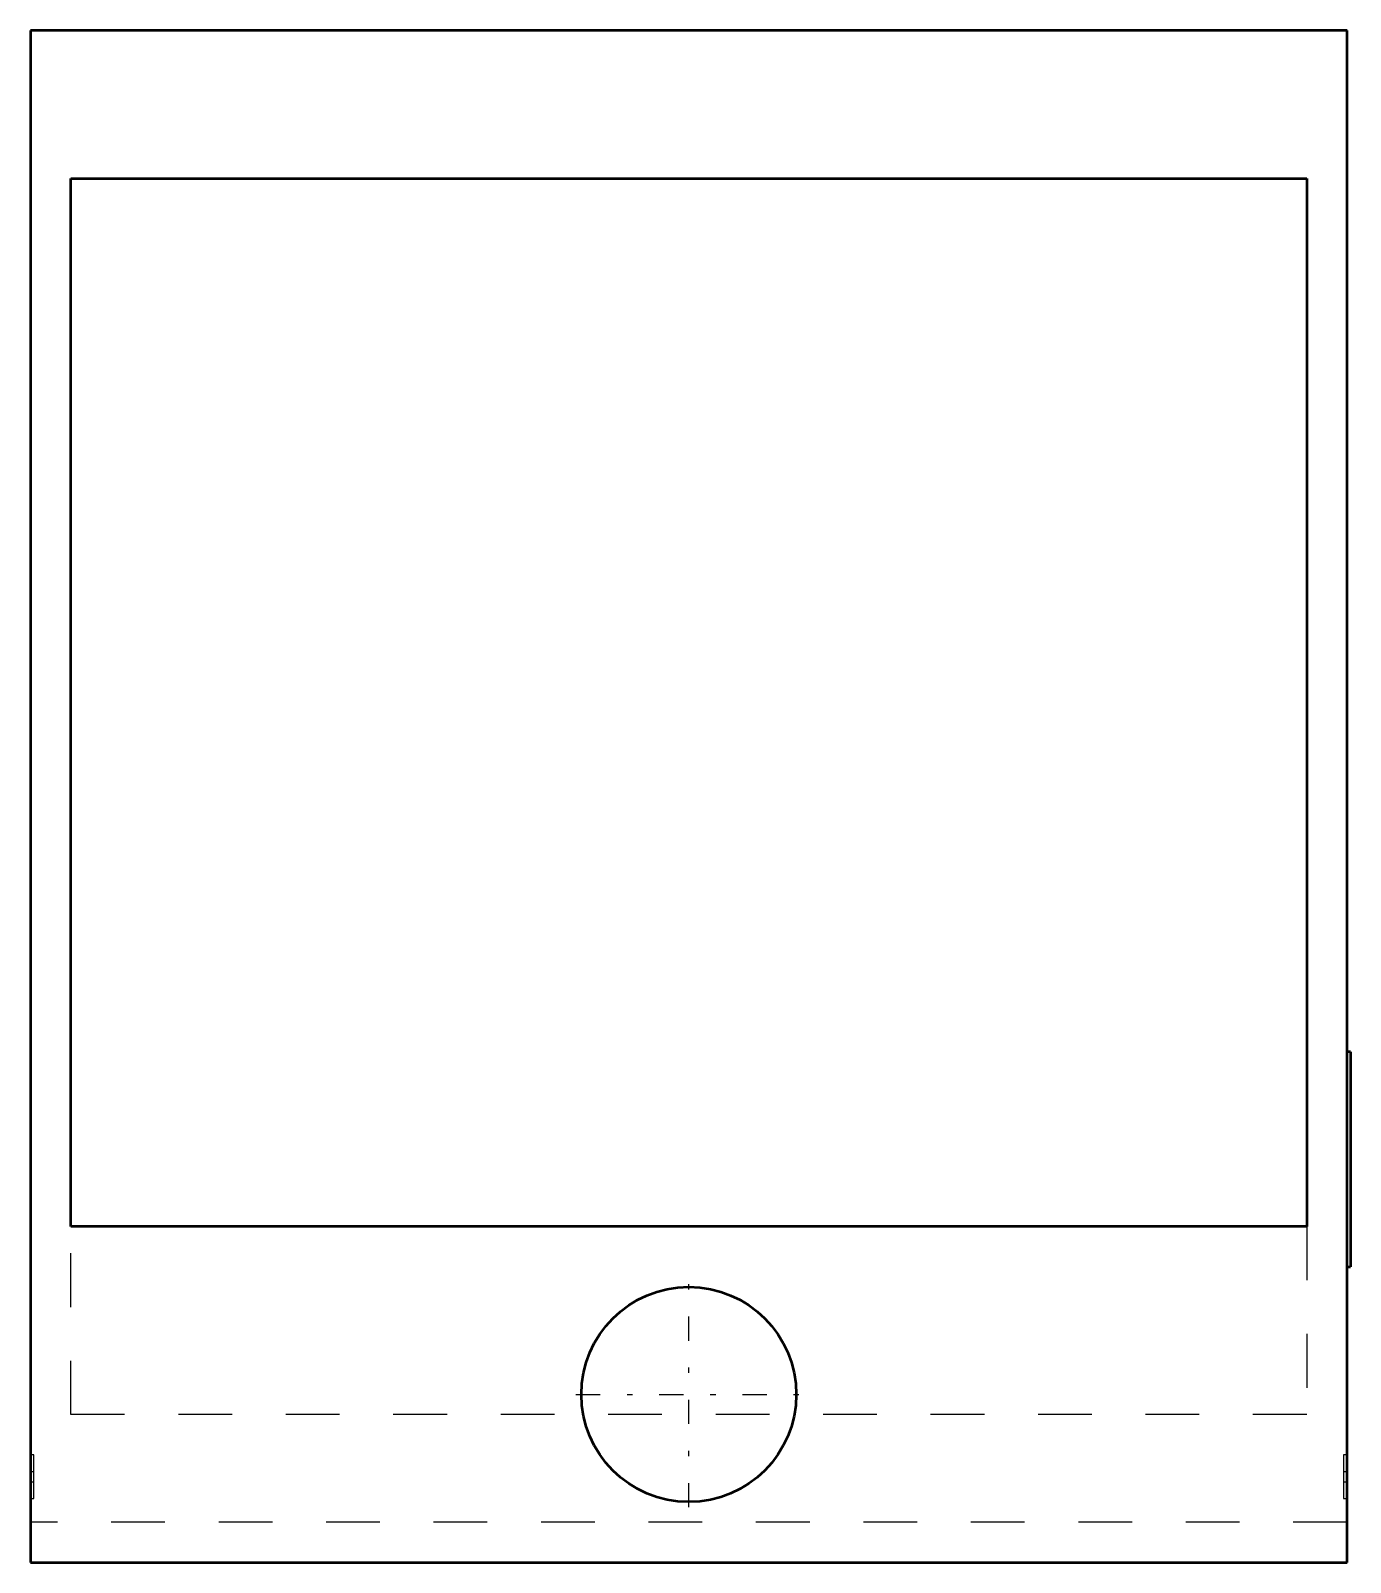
# Model space of a CAD drawing. Header units: inches. Extents: x -12.2 to 12.3, y -14.3 to 14.3.
import ezdxf

# ---------------------------------------------------------------- set-up
doc = ezdxf.new("R2010")
doc.units = ezdxf.units.IN
doc.header["$MEASUREMENT"] = 0
doc.linetypes.add('Center', pattern=[1.5, 0.45, -0.5, 0.05, -0.5])
doc.linetypes.add('Dashed', pattern=[2, 1, -1])
for name, color, linetype, lineweight in [('AM_0', 7, 'Continuous', 50), ('AM_7', 7, 'Center', 25), ('AM_9', 6, 'Dashed', 25)]:
    doc.layers.add(name, color=color, linetype=linetype, lineweight=lineweight)

msp = doc.modelspace()

# ---------------------------------------------------------------- linework, layer by layer
at = {"layer": 'AM_0'}
for p, q in [((12.25, 14.25), (-12.25, 14.25)), ((-12.25, 14.25), (-12.25, -14.25)), ((12.25, -14.25), (12.25, 14.25)), ((-11.5, -8), (-11.5, 11.5)), ((-11.5, 11.5), (11.5, 11.5)), ((11.5, 11.5), (11.5, -8)), ((12.3125, -4.75), (12.25, -4.75)), ((12.3125, -4.75), (12.3125, -8.75)), ((11.5, -8), (-11.5, -8)), ((12.25, -8.75), (12.3125, -8.75)), ((-12.25, -14.25), (12.25, -14.25))]:
    msp.add_line(p, q, dxfattribs=at)
msp.add_circle((0, -11.125), 2, dxfattribs=at)
at = {"layer": 'AM_7'}
for p, q in [((0, -13.225), (0, -9.025)), ((-2.1, -11.125), (2.1, -11.125))]:
    msp.add_line(p, q, dxfattribs=at)
at = {"layer": 'AM_9'}
for p, q in [((-11.5, -11.5), (-11.5, -8)), ((11.5, -8), (11.5, -11.5)), ((11.5, -11.5), (-11.5, -11.5)), ((-12.1875, -12.25), (-12.25, -12.25)), ((-12.1875, -13.0625), (-12.1875, -12.25)), ((12.25, -12.25), (12.1875, -12.25)), ((12.1875, -12.25), (12.1875, -13.0625)), ((-12.1875, -12.5625), (-12.25, -12.5625)), ((-12.25, -12.75), (-12.1875, -12.75)), ((12.25, -12.5625), (12.1875, -12.5625)), ((12.1875, -12.75), (12.25, -12.75)), ((-12.25, -13.0625), (-12.1875, -13.0625)), ((12.1875, -13.0625), (12.25, -13.0625)), ((12.25, -13.5), (-12.25, -13.5))]:
    msp.add_line(p, q, dxfattribs=at)

doc.saveas('drawing.dxf')
